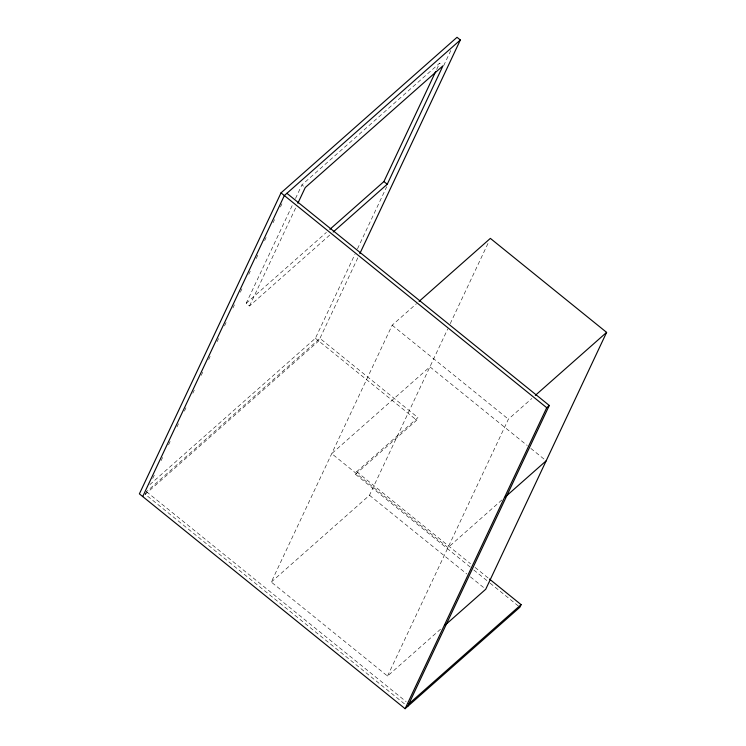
<?xml version="1.0" encoding="UTF-8"?>
<svg xmlns="http://www.w3.org/2000/svg" width="746" height="746" viewBox="0 0 746 746"><rect width="100%" height="100%" fill="white"/><g stroke="black" fill="none" stroke-linecap="round" stroke-linejoin="round"><path stroke-width="0.56" stroke-dasharray="3.73 2.8" d="M146.748 491.129L145.265 494.29L407.652 706.443M152.697 478.503L155.168 473.244M161.117 460.618L162.6 457.457M168.54 444.83L171.02 439.562M176.961 426.936L178.443 423.784M184.383 411.149L186.864 405.889M192.804 393.263L194.296 390.102M201.224 375.369L202.707 372.217M208.656 359.581L210.139 356.429M217.067 341.696L218.559 338.535M224.499 325.909L226.98 320.649M232.92 308.023L234.403 304.862M240.343 292.236L242.823 286.968M248.763 274.341L250.255 271.19M256.195 258.554L258.666 253.295M264.616 240.669L266.098 237.508M273.027 222.774L274.519 219.622M280.459 206.996L281.941 203.835M329.704 235.102L249.518 305.981L246.199 303.296L293.047 203.742M295.509 198.501L301.925 184.877L439.636 63.14L442.126 65.154M249.518 305.981L295.873 207.472M436.68 69.434L439.636 63.14M149.853 484.62L315.399 338.283L355.012 254.088M357.493 248.828L386.708 186.733M443.656 65.713L451.088 49.926M357.838 257.827L318.719 340.969L143.586 495.773M440.541 629.195L387.528 676.062L271.283 582.067L392.154 325.2L416.492 303.687M470.204 567.063L355.478 474.297L356.7 471.705L417.919 417.592L319.941 338.367L147.363 490.924M271.283 582.067L369.484 495.26L447.759 328.921M450.23 323.661L488.378 242.599M355.478 474.297L416.697 420.185L417.919 417.592M387.528 676.062L508.399 419.187L531.87 398.448M246.199 303.296L326.384 232.416M501.844 499.997L447.964 547.62L331.718 453.633L429.92 366.818L527.245 445.511M301.925 184.877L303.585 186.22M392.154 325.2L508.399 419.187M530.854 448.43L544.366 459.359M315.399 338.283L416.697 420.185M356.7 471.705L470.521 563.734M475.034 567.389L488.583 578.346M473.813 569.981L489.171 582.402M490.075 583.13L518.983 606.507M369.484 495.26L466.81 573.944M470.409 576.863L484.835 588.519M146.486 491.698L406.16 701.66"/><path stroke-width="1.12" d="M359.824 253.621L460.347 39.986L457.028 37.3L281.028 192.878L139.39 493.861L405.097 708.7L519.887 607.235L521.1 604.642L489.488 579.073M142.719 496.547L284.347 195.564L460.347 39.986M297.85 203.285L305.245 187.563L442.956 65.825L387.239 184.253L333.192 232.015M329.872 229.33L383.91 181.567L435.692 71.523M405.097 708.7L546.725 407.717L549.28 405.47L286.893 193.307M407.652 706.443L549.28 405.47M419.093 301.384L490.364 238.384L606.61 332.38L485.73 589.247L444.886 625.353M535.339 395.371L606.61 332.38M505.322 496.92L546.165 460.814M408.873 703.851L521.1 604.642M383.91 181.567L387.239 184.253M281.028 192.878L546.725 407.717"/></g></svg>
